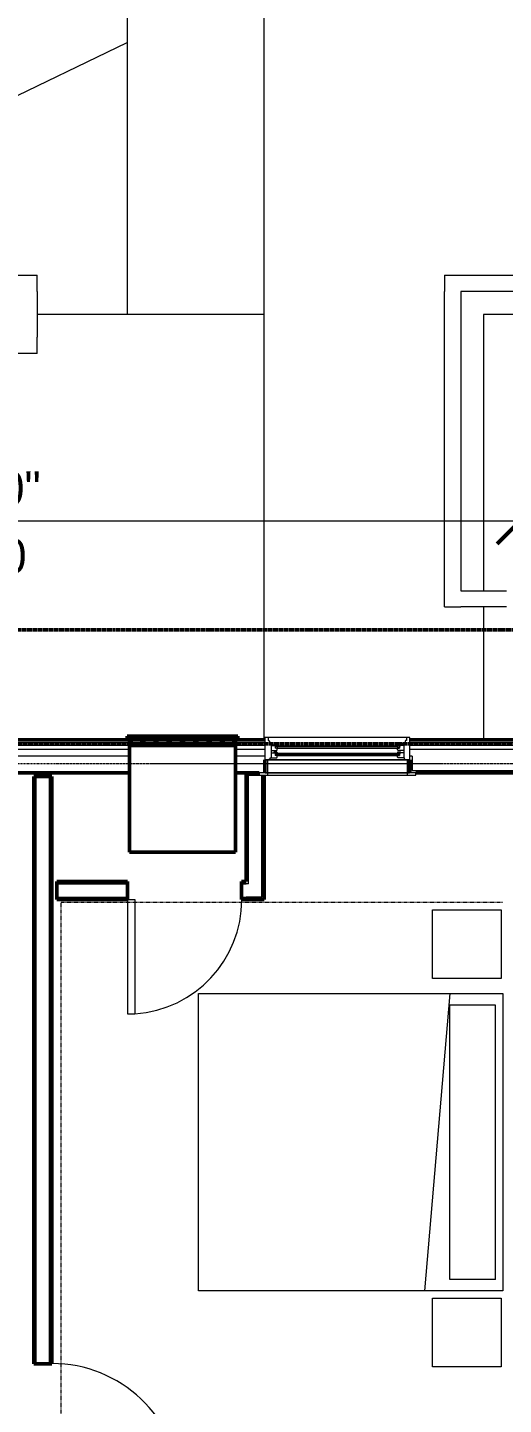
# Model space of a CAD drawing. Header units: inches. Extents: x -4266 to -1814, y 9706 to 12441.
# Drawn here: x -3045.7 to -2920.7, y 10648 to 11009.5 of the extents above; entities that cross this region are included whole.
import ezdxf

# ---------------------------------------------------------------- set-up
doc = ezdxf.new("R2010")
doc.units = ezdxf.units.IN
doc.header["$MEASUREMENT"] = 0
for name, pattern in [('Dash', [0.25, 0.125, -0.125]), ('Dash 1_16_', [0.125, 0.0625, -0.0625]), ('Grid Line 1_2_', [0.875, 0.5, -0.125, 0.125, -0.125])]:
    doc.linetypes.add(name, pattern=pattern)
for name, color, linetype, lineweight in [('A-ANNO-DIMS', 211, 'Continuous', 9), ('A-ANNO-DIMS-96', 211, 'Continuous', 9), ('A-DOOR-1', 7, 'Continuous', 9), ('A-DOOR-2', 50, 'Continuous', 20), ('A-FLOR-2', 10, 'Continuous', 13), ('A-GENM-3', 250, 'Continuous', 50), ('A-GLAZ-1', 7, 'Continuous', 9), ('A-GLAZ-2', 50, 'Continuous', 20), ('A-WALL-3', 250, 'Continuous', 50), ('A-WALL-4', 10, 'Continuous', 13), ('C-PROP-LINE-2', 91, 'Dash 1_16_', 50), ('I-FURN-1', 7, 'Continuous', 9), ('I-FURN-HDLN-1', 7, 'Dash', 9), ('S-GRID-1', 1, 'Grid Line 1_2_', 9)]:
    doc.layers.add(name, color=color, linetype=linetype, lineweight=lineweight)
doc.styles.add('Century Gothic', font='ufonts.com_century-gothic.ttf', dxfattribs={"height": 9})
doc.dimstyles.new('OD__1_16__Tol__', dxfattribs={"dimscale": 12, "dimtxt": 9.397514, "dimasz": 1, "dimexe": 0.75, "dimexo": 0.5, "dimgap": 0.125, "dimtad": 1, "dimdec": 4, "dimrnd": 0.0625, "dimzin": 3, "dimdsep": 46, "dimlunit": 4, "dimtxsty": 'Century Gothic', "dimblk1": 'OBLIQUE', "dimblk2": 'OBLIQUE', "dimsah": 1, "dimcen": 0.09, "dimdle": 0.75, "dimazin": 0, "dimtfac": 1, "dimtdec": 4, "dimtix": 1, "dimtmove": 0, "dimatfit": 3, "dimfxl": 1, "dimtvp": 1, "dimtfill": 1, "dimfrac": 2, "dimtolj": 1, "dimtzin": 0, "dimarcsym": 2})

# ---------------------------------------------------------------- blocks, each defined once
blk = doc.blocks.new('DIMBLOCK2-FLOOR PLAN - 1ST FLOOR')
at = {"layer": 'A-ANNO-DIMS-96'}
for p, q in [((-3204.32, 10819.49), (-3204.32, 10888.99)), ((-2916.32, 10819.49), (-2916.32, 10888.99)), ((-3204.32, 10879.99), (-2916.32, 10879.99)), ((-3204.32, 10879.99), (-3204.32, 10819.49)), ((-2916.32, 10879.99), (-2916.32, 10819.49))]:
    blk.add_line(p, q, dxfattribs=at)
at = {"layer": 'A-ANNO-DIMS-96', "lineweight": 50}
for p, q in [((-3204.32, 10879.99), (-3198.32, 10885.99)), ((-2916.32, 10879.99), (-2910.32, 10885.99)), ((-3204.32, 10879.99), (-3210.32, 10873.99)), ((-2916.32, 10879.99), (-2922.32, 10873.99))]:
    blk.add_line(p, q, dxfattribs=at)
at = {"layer": 'A-ANNO-DIMS-96', "color": 0, "insert": (-3076.06, 10875.25), "char_height": 9, "width": 37.7691, "attachment_point": 1, "line_spacing_factor": 0.984502, "style": 'Century Gothic', "bg_fill": 3, "box_fill_scale": 1.25, "bg_fill_color": 256, "bg_fill_true_color": 13158600, "bg_fill_transparency": 0}
blk.add_mtext('288.0', dxfattribs=at)
at = {"layer": 'A-ANNO-DIMS-96', "color": 0, "insert": (-3079.57, 10893.02), "char_height": 9, "width": 46.1821, "attachment_point": 1, "line_spacing_factor": 0.984502, "style": 'Century Gothic', "bg_fill": 3, "box_fill_scale": 1.25, "bg_fill_color": 256, "bg_fill_true_color": 13158600, "bg_fill_transparency": 0}
blk.add_mtext('24\' - 0"', dxfattribs=at)
blk = doc.blocks.new('_Oblique')
at = {"color": 0, "linetype": 'ByBlock', "lineweight": -2}
blk.add_line((-0.5, -0.5), (0.5, 0.5), dxfattribs=at)
blk = doc.blocks.new('DIMBLOCK3-FLOOR PLAN - 1ST FLOOR')
at = {"layer": 'A-ANNO-DIMS-96'}
for p, q in [((-2916.32, 10819.49), (-2916.32, 10888.99)), ((-2714.72, 10819.49), (-2714.72, 10888.99)), ((-2916.32, 10879.99), (-2714.72, 10879.99)), ((-2916.32, 10879.99), (-2916.32, 10819.49)), ((-2714.72, 10879.99), (-2714.72, 10819.49))]:
    blk.add_line(p, q, dxfattribs=at)
at = {"layer": 'A-ANNO-DIMS-96', "lineweight": 50}
for p, q in [((-2916.32, 10879.99), (-2910.32, 10885.99)), ((-2714.72, 10879.99), (-2708.72, 10885.99)), ((-2916.32, 10879.99), (-2922.32, 10873.99)), ((-2714.72, 10879.99), (-2720.72, 10873.99))]:
    blk.add_line(p, q, dxfattribs=at)
at = {"layer": 'A-ANNO-DIMS-96', "color": 0, "insert": (-2831.26, 10875.25), "char_height": 9, "width": 37.7691, "attachment_point": 1, "line_spacing_factor": 0.984502, "style": 'Century Gothic', "bg_fill": 3, "box_fill_scale": 1.25, "bg_fill_color": 256, "bg_fill_true_color": 13158600, "bg_fill_transparency": 0}
blk.add_mtext('201.6', dxfattribs=at)
at = {"layer": 'A-ANNO-DIMS-96', "color": 0, "insert": (-2846.25, 10893.02), "char_height": 9, "width": 73.7481, "attachment_point": 1, "line_spacing_factor": 0.984502, "style": 'Century Gothic', "bg_fill": 3, "box_fill_scale": 1.25, "bg_fill_color": 256, "bg_fill_true_color": 13158600, "bg_fill_transparency": 0}
blk.add_mtext('16\' - 9 5/8"', dxfattribs=at)

msp = doc.modelspace()

# ---------------------------------------------------------------- linework, layer by layer
at = {"layer": 'A-DOOR-1'}
for centre, radius, start, end in [((-3019.47374, 10780.5894), 30.06659, 273.8140748, 360), ((-3039.27051, 10624.7144), 34.06659, 3.365687, 90)]:
    msp.add_arc(centre, radius, start, end, dxfattribs=at)
at = {"layer": 'A-DOOR-2'}
for p, q in [((-3019.47374, 10780.5894), (-3019.47374, 10750.5894)), ((-3019.47374, 10780.5894), (-3017.47374, 10780.5894)), ((-3017.47374, 10780.5894), (-3017.47374, 10750.5894)), ((-3019.47374, 10750.5894), (-3017.47374, 10750.5894))]:
    msp.add_line(p, q, dxfattribs=at)
at = {"layer": 'A-FLOR-2'}
for p, q in [((-2983.52374, 10934.1894), (-2983.52374, 11069.2894)), ((-3019.52374, 11049.2894), (-3019.52374, 10934.1894)), ((-3146.06344, 10944.4394), (-3019.52374, 11005.54032)), ((-2983.52374, 10934.1894), (-3043.12374, 10934.1894)), ((-2836.17374, 10934.1894), (-2925.92374, 10934.1894))]:
    msp.add_line(p, q, dxfattribs=at)
at = {"layer": 'A-GENM-3'}
msp.add_line((-3018.92374, 10793.0519), (-2991.04874, 10793.0519), dxfattribs=at)
at = {"layer": 'A-WALL-3'}
for p, q in [((-3019.47374, 10785.3394), (-3037.97051, 10785.3394)), ((-3037.97051, 10785.3394), (-3037.97051, 10780.5894)), ((-3019.47374, 10780.5894), (-3019.47374, 10785.3394)), ((-2988.27374, 10785.3394), (-2989.47374, 10785.3394)), ((-2989.47374, 10785.3394), (-2989.47374, 10780.5894)), ((-3037.97051, 10780.5894), (-3019.47374, 10780.5894)), ((-2989.47374, 10780.5894), (-2988.27374, 10780.5894)), ((-2988.27374, 10780.5894), (-2984.14874, 10780.5894)), ((-2984.14874, 10780.5894), (-2983.52374, 10780.5894)), ((-3044.02051, 10658.7144), (-3039.27051, 10658.7144))]:
    msp.add_line(p, q, dxfattribs=at)
at = {"layer": 'A-WALL-4'}
for p, q in [((-3147.37374, 10944.4394), (-3043.12374, 10944.4394)), ((-3043.12374, 10940.1894), (-3043.12374, 10944.4394)), ((-2936.17374, 10944.4394), (-2831.92374, 10944.4394)), ((-2936.17374, 10944.4394), (-2936.17374, 10940.1894)), ((-3043.12374, 10940.1894), (-3043.12374, 10928.1894)), ((-2836.17374, 10940.1894), (-2931.92374, 10940.1894)), ((-3043.12374, 10923.9394), (-3043.12374, 10928.1894)), ((-3043.12374, 10923.9394), (-3126.87374, 10923.9394)), ((-3037.97051, 10784.7144), (-3019.47374, 10784.7144)), ((-2989.47374, 10784.7144), (-2988.27374, 10784.7144)), ((-2987.64874, 10784.7144), (-2988.27374, 10784.7144)), ((-3037.97051, 10781.2144), (-3019.47374, 10781.2144)), ((-2989.47374, 10781.2144), (-2988.27374, 10781.2144)), ((-2987.64874, 10781.2144), (-2988.27374, 10781.2144)), ((-2984.14874, 10781.2144), (-2987.64874, 10781.2144))]:
    msp.add_line(p, q, dxfattribs=at)
at = {"layer": 'I-FURN-1'}
for p, q in [((-2939.32374, 10777.87469), (-2921.32374, 10777.87469)), ((-2939.32374, 10759.87469), (-2939.32374, 10777.87469)), ((-2921.32374, 10777.87469), (-2921.32374, 10759.87469)), ((-2921.32374, 10759.87469), (-2939.32374, 10759.87469)), ((-3000.82374, 10755.87469), (-2920.82374, 10755.87469)), ((-3000.82374, 10677.87469), (-3000.82374, 10755.87469)), ((-2934.82374, 10755.87469), (-2941.40336, 10677.87469)), ((-2922.82374, 10752.87469), (-2934.82374, 10752.87469)), ((-2934.82374, 10680.87469), (-2934.82374, 10752.87469)), ((-2922.82374, 10680.87469), (-2922.82374, 10752.87469)), ((-2920.82374, 10755.87469), (-2920.82374, 10677.87469)), ((-2922.82374, 10680.87469), (-2934.82374, 10680.87469)), ((-2920.82374, 10677.87469), (-3000.82374, 10677.87469)), ((-2939.32374, 10675.94285), (-2921.32374, 10675.94285)), ((-2939.32374, 10657.94285), (-2939.32374, 10675.94285)), ((-2921.32374, 10675.94285), (-2921.32374, 10657.94285)), ((-2921.32374, 10657.94285), (-2939.32374, 10657.94285))]:
    msp.add_line(p, q, dxfattribs=at)
at = {"layer": 'I-FURN-HDLN-1'}
for p, q in [((-3036.82374, 10779.87469), (-2920.82374, 10779.87469)), ((-3036.82374, 10641.87469), (-3036.82374, 10779.87469))]:
    msp.add_line(p, q, dxfattribs=at)

# ---------------------------------------------------------------- dimensions: what is measured, and where the dimension line sits
at = {"layer": 'A-ANNO-DIMS'}
dim = msp.add_linear_dim(base=(-2916.32374, 10879.98515), p1=(-3204.32374, 10813.4894), p2=(-2916.32374, 10813.4894), dimstyle='OD__1_16__Tol__', override={"dimpost": '<>\\X', "dimfxl": 288}, dxfattribs=at)
dim.commit()
dim.dimension.update_dxf_attribs({"geometry": 'DIMBLOCK2-FLOOR PLAN - 1ST FLOOR', "text_midpoint": (-3060.32374, 10879.98515)})

# ---------------------------------------------------------------- next in the draw order: linework, layer by layer
at = {"layer": 'A-FLOR-2'}
for p, q in [((-2983.52374, 10822.4894), (-2983.52374, 10934.1894)), ((-2925.92374, 10934.1894), (-2925.92374, 10861.6394)), ((-2925.92374, 10857.3894), (-2925.92374, 10822.4894))]:
    msp.add_line(p, q, dxfattribs=at)
at = {"layer": 'A-GENM-3'}
for p, q in [((-3018.92374, 10823.4894), (-3019.48624, 10823.4894)), ((-3019.48624, 10823.4894), (-3019.48624, 10822.4894)), ((-3019.48624, 10822.4894), (-3018.92374, 10822.4894)), ((-2991.04874, 10823.4894), (-3018.92374, 10823.4894)), ((-3018.92374, 10823.4894), (-3018.92374, 10822.4894)), ((-3018.92374, 10822.4894), (-3018.92374, 10823.4894)), ((-3018.92374, 10822.4894), (-2991.04874, 10822.4894)), ((-3018.92374, 10822.4894), (-3018.92374, 10793.0519)), ((-3018.48624, 10822.4894), (-3018.92374, 10822.4894)), ((-3018.48624, 10821.4894), (-3018.48624, 10822.4894)), ((-3015.68936, 10821.4894), (-3018.48624, 10821.4894)), ((-3015.18936, 10822.4894), (-3015.68936, 10822.4894)), ((-3015.68936, 10822.4894), (-3015.68936, 10821.4894)), ((-3015.18936, 10821.4894), (-3015.18936, 10822.4894)), ((-3012.20499, 10821.4894), (-3015.18936, 10821.4894)), ((-3011.70499, 10822.4894), (-3012.20499, 10822.4894)), ((-3012.20499, 10822.4894), (-3012.20499, 10821.4894)), ((-3011.70499, 10821.4894), (-3011.70499, 10822.4894)), ((-3008.72061, 10821.4894), (-3011.70499, 10821.4894)), ((-3008.22061, 10822.4894), (-3008.72061, 10822.4894)), ((-3008.72061, 10822.4894), (-3008.72061, 10821.4894)), ((-3008.22061, 10821.4894), (-3008.22061, 10822.4894)), ((-3005.23624, 10821.4894), (-3008.22061, 10821.4894)), ((-3004.73624, 10822.4894), (-3005.23624, 10822.4894)), ((-3005.23624, 10822.4894), (-3005.23624, 10821.4894)), ((-3004.73624, 10821.4894), (-3004.73624, 10822.4894)), ((-3001.75186, 10821.4894), (-3004.73624, 10821.4894)), ((-3001.25186, 10822.4894), (-3001.75186, 10822.4894)), ((-3001.75186, 10822.4894), (-3001.75186, 10821.4894)), ((-3001.25186, 10821.4894), (-3001.25186, 10822.4894)), ((-2998.26749, 10821.4894), (-3001.25186, 10821.4894)), ((-2997.76749, 10822.4894), (-2998.26749, 10822.4894)), ((-2998.26749, 10822.4894), (-2998.26749, 10821.4894)), ((-2997.76749, 10821.4894), (-2997.76749, 10822.4894)), ((-2994.78311, 10821.4894), (-2997.76749, 10821.4894)), ((-2994.28311, 10822.4894), (-2994.78311, 10822.4894)), ((-2994.78311, 10822.4894), (-2994.78311, 10821.4894)), ((-2994.28311, 10821.4894), (-2994.28311, 10822.4894)), ((-2991.48624, 10821.4894), (-2994.28311, 10821.4894)), ((-2991.04874, 10822.4894), (-2991.48624, 10822.4894)), ((-2991.48624, 10822.4894), (-2991.48624, 10821.4894)), ((-2991.04874, 10822.4894), (-2991.04874, 10823.4894)), ((-2990.48624, 10823.4894), (-2991.04874, 10823.4894)), ((-2991.04874, 10823.4894), (-2991.04874, 10822.4894)), ((-2991.04874, 10822.4894), (-2990.48624, 10822.4894)), ((-2991.04874, 10793.0519), (-2991.04874, 10822.4894)), ((-2990.48624, 10822.4894), (-2990.48624, 10823.4894))]:
    msp.add_line(p, q, dxfattribs=at)
at = {"layer": 'A-GLAZ-1'}
for p, q in [((-2980.61671, 10820.8019), (-2980.02296, 10820.8019)), ((-2980.61671, 10820.4269), (-2980.02296, 10820.4269)), ((-2980.61671, 10818.8644), (-2980.02296, 10818.8644)), ((-2980.61671, 10818.4894), (-2980.02296, 10818.4894)), ((-2980.14796, 10820.8019), (-2980.14796, 10820.4269)), ((-2980.14796, 10818.8644), (-2980.14796, 10818.4894)), ((-2980.02296, 10820.9269), (-2948.62452, 10820.9269)), ((-2980.02296, 10820.8019), (-2948.62452, 10820.8019)), ((-2980.02296, 10820.4269), (-2948.62452, 10820.4269)), ((-2980.02296, 10820.3019), (-2948.62452, 10820.3019)), ((-2980.02296, 10818.9894), (-2948.62452, 10818.9894)), ((-2980.02296, 10818.8644), (-2948.62452, 10818.8644)), ((-2980.02296, 10818.4894), (-2948.62452, 10818.4894)), ((-2980.02296, 10818.3644), (-2948.62452, 10818.3644)), ((-2948.03077, 10820.8019), (-2948.62452, 10820.8019)), ((-2948.03077, 10820.4269), (-2948.62452, 10820.4269)), ((-2948.03077, 10818.8644), (-2948.62452, 10818.8644)), ((-2948.03077, 10818.4894), (-2948.62452, 10818.4894)), ((-2948.49952, 10820.8019), (-2948.49952, 10820.4269)), ((-2948.49952, 10818.8644), (-2948.49952, 10818.4894)), ((-2945.37452, 10817.2394), (-2983.27296, 10817.2394)), ((-2983.27296, 10817.2394), (-2983.27296, 10813.8644)), ((-2982.64796, 10817.2394), (-2982.64796, 10813.8644)), ((-2945.99952, 10817.2394), (-2945.99952, 10813.8644)), ((-2945.37452, 10813.8644), (-2945.37452, 10817.2394)), ((-2943.74952, 10813.8644), (-2984.89796, 10813.8644)), ((-2984.89796, 10813.8644), (-2984.89796, 10813.2394)), ((-2984.89796, 10813.2394), (-2943.74952, 10813.2394)), ((-2983.27296, 10813.8644), (-2945.37452, 10813.8644)), ((-2982.64796, 10813.8644), (-2982.64796, 10813.2394)), ((-2945.99952, 10813.8644), (-2945.99952, 10813.2394)), ((-2943.74952, 10813.2394), (-2943.74952, 10813.8644))]:
    msp.add_line(p, q, dxfattribs=at)
at = {"layer": 'A-GLAZ-2'}
for p, q in [((-2983.33546, 10821.7394), (-2984.83546, 10821.7394)), ((-2945.31202, 10823.1144), (-2983.33546, 10823.1144)), ((-2983.33546, 10823.1144), (-2983.33546, 10817.2394)), ((-2982.52296, 10823.1144), (-2982.52296, 10822.3019)), ((-2982.52296, 10822.3019), (-2982.24827, 10822.3019)), ((-2982.24827, 10822.3019), (-2981.92921, 10821.4894)), ((-2981.92921, 10821.4894), (-2981.46046, 10821.4894)), ((-2981.46046, 10821.4894), (-2981.46046, 10821.0519)), ((-2947.18702, 10821.4894), (-2947.18702, 10821.0519)), ((-2946.71827, 10821.4894), (-2947.18702, 10821.4894)), ((-2946.3992, 10822.3019), (-2946.71827, 10821.4894)), ((-2946.12452, 10822.3019), (-2946.3992, 10822.3019)), ((-2946.12452, 10823.1144), (-2946.12452, 10822.3019)), ((-2945.31202, 10817.2394), (-2945.31202, 10823.1144)), ((-2945.31202, 10821.7394), (-2943.81202, 10821.7394)), ((-2981.99171, 10817.51956), (-2981.99171, 10817.7394)), ((-2981.99171, 10817.7394), (-2980.17921, 10817.7394)), ((-2981.74171, 10821.0519), (-2980.89796, 10821.0519)), ((-2981.74171, 10821.0519), (-2981.74171, 10817.7394)), ((-2981.74171, 10819.6769), (-2980.17921, 10819.6769)), ((-2981.74171, 10819.1144), (-2980.89796, 10819.1144)), ((-2980.17921, 10821.27065), (-2980.89796, 10821.27065)), ((-2980.89796, 10820.9269), (-2980.89796, 10821.27065)), ((-2980.02608, 10820.9269), (-2980.89796, 10820.9269)), ((-2980.17921, 10819.33315), (-2980.89796, 10819.33315)), ((-2980.89796, 10818.9894), (-2980.89796, 10819.33315)), ((-2980.02608, 10818.9894), (-2980.89796, 10818.9894)), ((-2980.61671, 10820.9269), (-2980.61671, 10820.3019)), ((-2980.02296, 10820.3019), (-2980.61671, 10820.3019)), ((-2980.61671, 10818.9894), (-2980.61671, 10818.3644)), ((-2980.02296, 10818.3644), (-2980.61671, 10818.3644)), ((-2980.17921, 10821.27065), (-2980.02608, 10820.9269)), ((-2980.17921, 10819.6769), (-2980.02296, 10820.3019)), ((-2980.17921, 10819.33315), (-2980.02608, 10818.9894)), ((-2980.17921, 10817.7394), (-2980.02296, 10818.3644)), ((-2948.62452, 10820.3019), (-2948.03077, 10820.3019)), ((-2948.46827, 10819.6769), (-2948.62452, 10820.3019)), ((-2948.62452, 10818.3644), (-2948.03077, 10818.3644)), ((-2948.46827, 10817.7394), (-2948.62452, 10818.3644)), ((-2948.46827, 10821.27065), (-2948.62139, 10820.9269)), ((-2948.62139, 10820.9269), (-2947.74952, 10820.9269)), ((-2948.46827, 10819.33315), (-2948.62139, 10818.9894)), ((-2948.62139, 10818.9894), (-2947.74952, 10818.9894)), ((-2948.46827, 10821.27065), (-2947.74952, 10821.27065)), ((-2946.90577, 10819.6769), (-2948.46827, 10819.6769)), ((-2948.46827, 10819.33315), (-2947.74952, 10819.33315)), ((-2946.65577, 10817.7394), (-2948.46827, 10817.7394)), ((-2948.03077, 10820.9269), (-2948.03077, 10820.3019)), ((-2948.03077, 10818.9894), (-2948.03077, 10818.3644)), ((-2947.74952, 10820.9269), (-2947.74952, 10821.27065)), ((-2946.90577, 10821.0519), (-2947.74952, 10821.0519)), ((-2947.74952, 10818.9894), (-2947.74952, 10819.33315)), ((-2946.90577, 10819.1144), (-2947.74952, 10819.1144)), ((-2946.90577, 10821.0519), (-2946.90577, 10817.7394)), ((-2946.65577, 10817.51956), (-2946.65577, 10817.7394)), ((-2983.33546, 10817.2394), (-2945.31202, 10817.2394)), ((-2981.99171, 10817.51956), (-2982.32559, 10817.2394)), ((-2946.65577, 10817.51956), (-2946.32189, 10817.2394))]:
    msp.add_line(p, q, dxfattribs=at)
at = {"layer": 'A-WALL-3'}
for p, q in [((-2983.33546, 10822.4894), (-3061.46124, 10822.4894)), ((-3018.92374, 10813.8644), (-3018.92374, 10820.9894)), ((-3018.92374, 10820.9894), (-2991.04874, 10820.9894)), ((-2991.04874, 10820.9894), (-2991.04874, 10813.8644)), ((-2983.33546, 10813.8644), (-2983.33546, 10817.2394)), ((-2945.31202, 10817.2394), (-2945.31202, 10813.8644)), ((-3059.96124, 10813.8644), (-3018.92374, 10813.8644)), ((-3044.02051, 10812.8894), (-3044.02051, 10658.7144)), ((-3039.27051, 10812.8894), (-3044.02051, 10812.8894)), ((-3039.27051, 10658.7144), (-3039.27051, 10812.8894)), ((-2991.04874, 10813.8644), (-2984.89796, 10813.8644)), ((-2988.27374, 10813.4894), (-2988.27374, 10785.3394)), ((-2984.89796, 10813.4894), (-2988.27374, 10813.4894)), ((-2983.52374, 10780.5894), (-2983.52374, 10813.2394))]:
    msp.add_line(p, q, dxfattribs=at)
at = {"layer": 'A-WALL-4'}
for p, q in [((-2936.17374, 10857.3894), (-2936.17374, 10940.1894)), ((-2931.92374, 10940.1894), (-2931.92374, 10861.6394)), ((-2936.17374, 10857.3894), (-2931.92374, 10857.3894)), ((-2983.33546, 10821.7394), (-3061.46124, 10821.7394)), ((-3018.92374, 10820.9894), (-3061.46124, 10820.9894)), ((-3018.92374, 10819.9894), (-3061.46124, 10819.9894)), ((-3018.92374, 10818.1769), (-3061.46124, 10818.1769)), ((-2983.33546, 10820.9894), (-2991.04874, 10820.9894)), ((-2983.33546, 10819.9894), (-2991.04874, 10819.9894)), ((-2983.33546, 10818.1769), (-2991.04874, 10818.1769)), ((-2944.68702, 10818.1769), (-2945.31202, 10818.1769)), ((-2944.68702, 10818.1769), (-2944.68702, 10814.4894)), ((-3043.39551, 10658.7144), (-3043.39551, 10812.8894)), ((-3039.89551, 10658.7144), (-3039.89551, 10812.8894)), ((-2987.64874, 10784.7144), (-2987.64874, 10813.4894)), ((-2984.14874, 10781.2144), (-2984.14874, 10813.2394))]:
    msp.add_line(p, q, dxfattribs=at)

# ---------------------------------------------------------------- next in the draw order: dimensions: what is measured, and where the dimension line sits
at = {"layer": 'A-ANNO-DIMS'}
dim = msp.add_linear_dim(base=(-2714.72374, 10879.98515), p1=(-2916.32374, 10813.4894), p2=(-2714.72374, 10813.4894), dimstyle='OD__1_16__Tol__', override={"dimpost": '<>\\X', "dimfxl": 201.6}, dxfattribs=at)
dim.commit()
dim.dimension.update_dxf_attribs({"geometry": 'DIMBLOCK3-FLOOR PLAN - 1ST FLOOR', "text_midpoint": (-2815.52374, 10879.98515)})

# ---------------------------------------------------------------- next in the draw order: linework, layer by layer
at = {"layer": 'A-WALL-3'}
for p, q in [((-2867.18624, 10822.4894), (-2945.31202, 10822.4894)), ((-2943.74952, 10813.8644), (-2868.68624, 10813.8644))]:
    msp.add_line(p, q, dxfattribs=at)
at = {"layer": 'A-WALL-4'}
for p, q in [((-2931.92374, 10861.6394), (-2919.92374, 10861.6394)), ((-2919.92374, 10857.3894), (-2931.92374, 10857.3894)), ((-2867.18624, 10821.7394), (-2945.31202, 10821.7394)), ((-2867.18624, 10820.9894), (-2945.31202, 10820.9894)), ((-2867.18624, 10819.9894), (-2945.31202, 10819.9894)), ((-2944.68702, 10814.4894), (-2867.81124, 10814.4894))]:
    msp.add_line(p, q, dxfattribs=at)
at = {"layer": 'C-PROP-LINE-2'}
for p, q in [((-2067.92374, 10851.3894), (-3400.04874, 10851.3894)), ((-2099.26202, 10821.4894), (-3402.04874, 10821.4894))]:
    msp.add_line(p, q, dxfattribs=at)
at = {"layer": 'S-GRID-1'}
msp.add_line((-1814.20638, 10816.1894), (-4168.71446, 10816.1894), dxfattribs=at)

doc.saveas('drawing.dxf')
